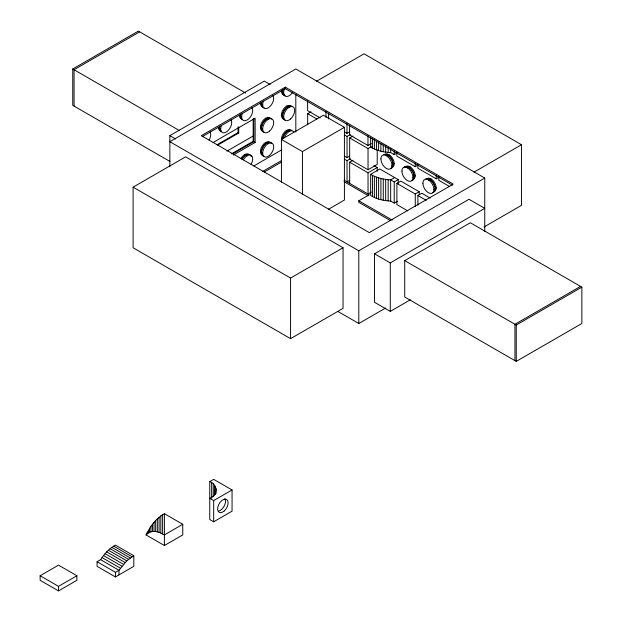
<?xml version="1.0" encoding="UTF-8"?>
<svg xmlns="http://www.w3.org/2000/svg" width="622" height="622" viewBox="0 0 622 622"><rect width="100%" height="100%" fill="white"/><g stroke="black" fill="none" stroke-linecap="round" stroke-linejoin="round"><path stroke-width="0.93" d="M182.767 524.299L164.395 534.904L159.069 532.323L155.648 531.546L155.655 520.466L160.834 515.926L164.395 513.694L182.767 524.299L182.767 534.904L164.395 545.51L146.03 534.904L150.983 526.15L155.655 520.466M157.335 531.841L157.343 518.81M159.069 532.323L159.069 517.294M160.826 533L160.834 515.926M162.606 533.863L162.614 514.728M146.03 534.904L148.277 533L150.967 531.841L150.983 526.15M150.967 531.841L152.452 531.546L152.468 524.152M152.452 531.546L154.015 531.445L154.031 522.247M148.277 533L148.293 530.411M149.575 532.323L149.583 528.249M219.566 129.718L219.566 126.421L219.566 129.718A7.791 4.502 -60 0 0 220.989 131.747M240.558 117.597L240.558 114.3L240.558 117.597A7.791 4.502 -60 0 0 241.989 119.626M282.551 93.354L282.551 90.058L282.551 93.354A7.791 4.502 -60 0 0 285.117 95.734M285.117 119.976A7.791 4.502 -60 0 1 282.551 117.597L282.551 114.3A7.791 4.502 -60 0 1 286.447 107.552L289.3 105.903A7.791 4.502 -60 0 1 291.765 106.129M147.095 533.863L147.103 532.634M411.476 180.582A7.791 4.502 60 0 0 414.042 178.203L414.042 174.906A7.791 4.502 60 0 0 410.147 168.158L407.293 166.509A7.791 4.502 60 0 0 403.95 167.543M392.785 165.864L392.91 164.433L394.224 163.672M392.948 165.771L393.05 162.785A7.791 4.502 60 0 0 389.154 156.036L386.301 154.388A7.791 4.502 60 0 0 383.828 154.606M413.941 177.892L414.065 176.454L415.216 175.793M264.125 107.855A7.791 4.502 -60 0 1 261.551 105.476L261.551 102.179M264.125 132.097A7.791 4.502 -60 0 1 261.551 129.718L261.551 126.421A7.791 4.502 -60 0 1 265.454 119.673L268.3 118.025A7.791 4.502 -60 0 1 271.651 119.059M264.125 156.34A7.791 4.502 -60 0 1 261.551 153.961L261.551 150.664A7.791 4.502 -60 0 1 265.454 143.915L268.3 142.267A7.791 4.502 -60 0 1 271.651 143.301M282.551 117.597L282.551 114.3M393.05 162.785L393.05 166.082A7.791 4.502 60 0 1 390.484 168.461M414.042 178.203L414.042 174.906M425.821 178.848A7.791 4.502 60 0 1 428.294 178.631L431.139 180.279A7.791 4.502 60 0 1 435.042 187.028L435.042 190.316A7.791 4.502 60 0 1 432.469 192.703M100.632 559.668C104.387 553.805 109.27 548.472 115.443 545.121L133.808 555.726L133.808 566.331L115.443 576.936L97.071 566.331L97.071 561.72L100.632 559.668L118.996 570.273L118.996 574.883M133.808 555.726L126.756 560.834L118.996 570.273L115.443 572.326L97.071 561.72M241.989 159.108A7.791 4.502 -60 0 1 244.454 156.036L247.307 154.388A7.791 4.502 -60 0 1 251.202 156.635M282.551 138.543A7.791 4.502 -60 0 1 286.447 131.794L289.3 130.146A7.791 4.502 -60 0 1 291.765 130.371M265.454 119.673L268.3 118.025M286.447 107.552L289.3 105.903M244.454 156.036L247.307 154.388M265.454 143.915L268.3 142.267M286.447 131.794L289.3 130.146M169.977 161.471L72.751 105.343L72.751 68.98L138.356 31.1L245.682 93.059M139.67 31.854L74.065 69.734L74.065 106.098M169.853 166.673L169.853 135.643L264.319 81.101L270.119 84.444M285.311 87.158L201.341 135.643L369.289 232.605L453.267 184.128L285.311 87.158L285.311 88.674L452.427 185.154M202.181 136.669L285.311 88.674M133.108 187.152L185.597 156.853L343.049 247.758L343.049 308.364L290.567 338.663L133.108 247.758L133.108 187.152L290.567 278.057L343.049 247.758M316.559 81.241L364.041 53.826L521.5 144.732L521.5 205.338L484.009 226.983M213.152 142.461L255.137 118.219L255.137 142.461L233.304 155.065M217.086 144.732L238.078 132.61L238.731 132.991L238.731 127.176M217.739 145.113L238.731 132.991M226.929 151.169L253.644 135.744M231.337 153.929L253.17 141.326L255.137 142.461M232.83 153.821L253.823 141.699L253.823 118.429M307.68 124.307L307.68 113.702L311.016 111.773M281.432 182.129L281.432 139.46L323.424 115.218L344.417 127.339L344.417 200.066L328.463 209.28M253.862 165.926L281.548 149.941M262.639 171.462L281.113 160.795M264.319 172.006L281.113 162.311M281.432 139.46L302.432 151.581L344.417 127.339M344.479 131.926L346.983 133.372L349.486 131.926M344.534 134.982L347.037 136.428L350.38 134.5M377.22 149.995L377.22 164.457L368.037 169.759L349.665 159.154L349.665 137.944L353.008 136.016M344.534 156.2L347.037 157.646L349.548 156.2M349.611 125.24L349.611 134.881L367.975 145.486L371.318 143.558M344.534 159.224L347.037 160.67L350.38 158.742M349.665 137.944L368.037 148.549L371.373 146.621M349.665 183.397L349.665 162.186L353.008 160.258M386.425 155.749L387.731 154.995M386.441 154.684A7.425 4.284 60 0 1 387.794 155.259L388.975 154.583M349.548 180.434L347.037 181.881L347.037 160.67M370.658 137.392L370.658 147.033C376.652 150.703 383.712 152.266 390.663 152.584L394.224 154.645L397.419 152.802M349.665 162.186L368.037 172.792L377.22 167.489L377.22 171.345M397.419 201.287L394.224 203.122L390.663 201.069C383.712 200.75 376.652 199.188 370.658 195.518L370.658 174.308L379.84 169.005L398.212 179.61L398.212 183.467M391.938 165.289L393.236 164.542M407.418 167.87L408.724 167.116M405.077 167.015A7.425 4.284 60 0 1 408.786 167.38L409.968 166.704M394.651 177.558L390.663 179.859C383.712 179.533 376.652 177.978 370.658 174.308M371.373 192.074L368.037 194.002L368.037 172.792M396.844 152.234L396.844 156.099L415.216 166.704L418.365 164.884M390.562 220.647L358.793 202.305L358.793 200.789L369.289 194.733L344.098 180.186M390.663 201.069L390.663 179.859L394.224 181.912L398.212 179.61M407.752 210.881L396.898 204.607L396.898 183.397L400.84 181.126L419.205 191.731L419.205 194.624M412.93 177.41L414.236 176.664M428.418 179.991L429.716 179.237M428.426 178.926A7.425 4.284 60 0 1 429.786 179.501L430.96 178.825M417.836 164.356L417.836 168.212L436.209 178.825L439.357 177.006M396.898 183.397L415.271 194.002L419.205 191.731M417.898 205.159L417.898 195.518L421.833 193.248L430.183 198.068M435.058 188.575L436.209 187.914M433.923 189.531L435.229 188.785M474.011 172.146L521.5 144.732M484.756 178.063L295.815 68.98L169.853 141.699L358.793 250.79L484.756 178.063L484.756 231.641M374.537 253.815L469.011 199.273L484.756 208.362L390.282 262.912L374.537 253.815L374.537 302.3L390.282 311.389L410.349 299.804M404.72 260.634L470.325 222.762L581.858 287.146L581.858 323.51L516.244 361.39L404.72 296.997L404.72 260.634L516.244 325.026L581.858 287.146M337.8 311.389L358.793 323.51L385.663 307.999M40.142 575.747L58.515 565.141L76.887 575.747L76.887 580.295L58.515 590.9L40.142 580.295L40.142 575.747L58.515 586.352L76.887 575.747M209.754 481.638L213.688 479.368L232.06 489.973L232.06 511.183L213.688 521.788L209.754 519.518L209.754 481.638C217.988 484.25 217.988 495.687 209.754 498.308L213.688 500.578L232.06 489.973M580.544 286.392L514.938 324.272L514.938 360.636M282.738 117.333A7.425 4.284 -60 0 1 287.807 106.774L289.137 106.183M261.738 126.313A7.425 4.284 -60 0 1 266.807 118.895L268.144 118.304A7.425 4.284 -60 0 1 270.492 118.514M282.738 138.434A7.425 4.284 -60 0 1 287.807 131.017L289.137 130.426M261.738 150.555A7.425 4.284 -60 0 1 266.807 143.138L268.144 142.547A7.425 4.284 -60 0 1 270.523 142.772M244.454 156.254A7.425 4.284 -60 0 1 245.814 155.259L247.152 154.668M154.015 531.445L155.648 531.546M386.301 154.388L389.154 156.036M407.293 166.509L410.147 168.158M428.294 178.631L431.139 180.279M449.69 186.6L438.837 180.333L438.837 176.477M282.357 91.815L283.663 92.569M320.143 117.877L307.618 110.646L307.618 100.997M307.68 113.702L316.862 119.004M287.869 106.51L289.176 107.264M286.625 106.098L287.807 106.774M373.876 165.561L377.22 167.489M261.559 103.75L260.385 103.065A7.425 4.284 -60 0 0 261.924 106.463M281.377 115.187L282.559 115.871M261.364 103.936L262.671 104.69M282.357 116.057L283.663 116.812M417.898 195.518L426.241 200.338M266.877 118.631L268.175 119.385M287.869 130.752L289.176 131.506M265.633 118.219L266.807 118.895M286.625 130.34L287.807 131.017M240.566 115.863L239.392 115.187A7.425 4.284 -60 0 0 240.932 118.584M260.385 127.308L261.559 127.984M240.372 116.057L241.678 116.812M261.364 128.179L262.671 128.933M344.098 181.702L368.449 195.759M266.877 142.873L268.175 143.628M265.633 142.461L266.807 143.138M358.793 200.789L392.233 220.095M219.574 127.984L218.4 127.308A7.425 4.284 -60 0 0 221.02 131.04M260.385 151.55L261.559 152.227M219.379 128.179L220.678 128.933M261.364 152.421L262.671 153.175M245.884 154.995L247.183 155.749M244.64 154.583L245.814 155.259M72.751 68.98L179.237 130.457M169.853 135.643L175.653 138.994M113.655 546.147L132.027 556.752M111.874 547.352L130.247 557.957M110.117 548.713L128.482 559.318M108.383 550.229L126.756 560.834M106.696 551.885L125.069 562.49M105.071 553.673L123.444 564.278M103.509 555.57L121.881 566.176M102.024 557.576L120.396 568.181M429.786 179.501L431.17 180.473A7.425 4.284 60 0 1 434.856 186.919M408.786 167.38L410.178 168.352A7.425 4.284 60 0 1 413.863 174.798M387.794 155.259L389.178 156.239A7.425 4.284 60 0 1 392.342 160.911M392.91 164.433L393.05 166.082L393.073 164.332A7.425 4.284 60 0 0 392.863 162.676M516.244 325.026L516.244 361.39M436.209 174.961L436.209 178.825M415.271 194.002L415.271 206.535M415.216 162.847L415.216 166.704M394.224 150.788L394.224 154.645M394.224 181.912L394.224 203.122M390.663 148.728L390.663 152.584M390.282 262.912L390.282 311.389M388.159 147.608L388.159 152.429M388.159 179.696L388.159 200.906M385.679 145.392L385.679 152.141M385.679 179.416L385.679 200.626M383.253 144.988L383.253 151.737M383.253 179.012L383.253 200.222M380.889 143.511L380.889 151.224M380.889 178.491L380.889 199.701M378.611 141.909L378.611 150.586M378.611 177.861L378.611 199.071M376.434 141.171L376.434 149.848M376.434 177.122L376.434 198.332M374.374 139.367L374.374 149.008M374.374 176.275L374.374 197.493M372.446 138.426L372.446 148.067M372.446 175.342L372.446 196.552M367.975 135.845L367.975 145.486M368.037 148.549L368.037 169.759M358.793 250.79L358.793 323.51M346.983 123.724L346.983 133.372M347.037 136.428L347.037 157.646M328.618 113.118L328.618 118.903M325.99 111.61L325.99 117.395M302.432 151.581L302.432 194.251M295.815 94.272L295.815 132.019M290.567 278.057L290.567 338.663M253.17 119.02L253.17 141.326M238.078 126.795L238.078 132.61M216.059 488.41L216.059 493.464M215.492 486.87L215.492 494.583M214.551 485.401L214.551 495.042M213.688 500.578L213.688 521.788M213.268 484.017L213.268 496.558M211.651 482.758L211.651 498.183M164.395 513.694L164.395 545.51M115.443 572.326L115.443 576.936M58.515 586.352L58.515 590.9M224.791 498.712A7.425 4.284 -60 0 1 224.41 505.647A7.425 4.284 -60 0 1 218.89 511.004M385.259 154.209A7.425 4.284 60 0 1 393.135 159.356A7.425 4.284 60 0 1 391.596 167.404M392.863 165.817A7.425 4.284 60 0 1 391.51 167.746M392.257 167.03A7.425 4.284 60 0 1 391.425 167.8M405.42 167.108A7.425 4.284 60 0 1 413.163 169.798A7.425 4.284 60 0 1 413.677 179.19M413.778 177.985A7.425 4.284 60 0 1 413.249 179.144M427.252 178.452A7.425 4.284 60 0 1 435.128 183.599A7.425 4.284 60 0 1 433.588 191.646M434.856 190.06A7.425 4.284 60 0 1 434.327 191.218M284.005 94.676A7.425 4.284 -60 0 1 281.377 90.944L282.559 91.628A7.425 4.284 -60 0 0 282.738 93.09M292.713 92.211A7.791 4.502 -60 0 1 285.63 96.309A7.791 4.502 -60 0 1 284.402 88.962M284.091 95.026A7.425 4.284 -60 0 1 283.259 94.249M284.005 118.919A7.425 4.284 -60 0 1 282.466 110.871A7.425 4.284 -60 0 1 290.342 105.732M284.091 119.269A7.425 4.284 -60 0 1 283.259 118.491M281.377 139.429A7.425 4.284 -60 0 1 284.619 131.957A7.425 4.284 -60 0 1 290.342 129.975M284.402 137.446A7.791 4.502 -60 0 1 293.942 131.934M261.924 154.948A7.425 4.284 -60 0 1 262.437 145.556A7.425 4.284 -60 0 1 270.181 142.866M262.266 154.855A7.425 4.284 -60 0 1 261.738 153.696M272.949 95.57A7.791 4.502 -60 0 1 268.175 107.87A7.791 4.502 -60 0 1 263.409 101.083M262.266 106.37A7.425 4.284 -60 0 1 261.738 105.211M261.924 130.706A7.425 4.284 -60 0 1 262.437 121.313A7.425 4.284 -60 0 1 270.181 118.623M262.266 130.612A7.425 4.284 -60 0 1 261.738 129.454M251.957 107.692A7.791 4.502 -60 0 1 247.183 119.992A7.791 4.502 -60 0 1 242.409 113.204M240.745 117.333A7.425 4.284 -60 0 1 240.745 114.191M240.932 158.501A7.425 4.284 -60 0 1 248.349 154.209M243.288 159.862A7.791 4.502 -60 0 1 251.078 155.36A7.791 4.502 -60 0 1 251.078 164.363M242.106 159.178A7.425 4.284 -60 0 1 243.194 157.584M230.964 119.813A7.791 4.502 -60 0 1 226.19 132.113A7.791 4.502 -60 0 1 221.416 125.317M221.113 131.382A7.425 4.284 -60 0 1 220.274 130.612M219.753 129.454A7.425 4.284 -60 0 1 219.753 126.313M209.972 131.934A7.791 4.502 -60 0 1 209.093 140.121M224.231 510.95A7.425 4.284 -60 0 0 226.587 499.45A7.425 4.284 -60 0 0 217.801 507.241A7.425 4.284 -60 0 0 224.231 510.95M380.913 158.929A7.791 4.502 60 0 0 389.185 169.215A7.791 4.502 60 0 0 389.185 158.19A7.791 4.502 60 0 0 380.913 158.929M401.913 171.05A7.791 4.502 60 0 0 410.178 181.336A7.791 4.502 60 0 0 410.178 170.311A7.791 4.502 60 0 0 401.913 171.05M422.906 183.171A7.791 4.502 60 0 0 431.17 193.45A7.791 4.502 60 0 0 431.17 182.433A7.791 4.502 60 0 0 422.906 183.171M290.598 118.95A7.791 4.502 -60 0 0 293.071 106.875A7.791 4.502 -60 0 0 283.85 115.054A7.791 4.502 -60 0 0 290.598 118.95M269.606 155.313A7.791 4.502 -60 0 0 272.078 143.239A7.791 4.502 -60 0 0 262.857 151.418A7.791 4.502 -60 0 0 269.606 155.313M269.606 131.071A7.791 4.502 -60 0 0 272.078 118.996A7.791 4.502 -60 0 0 262.857 127.176A7.791 4.502 -60 0 0 269.606 131.071"/></g></svg>
